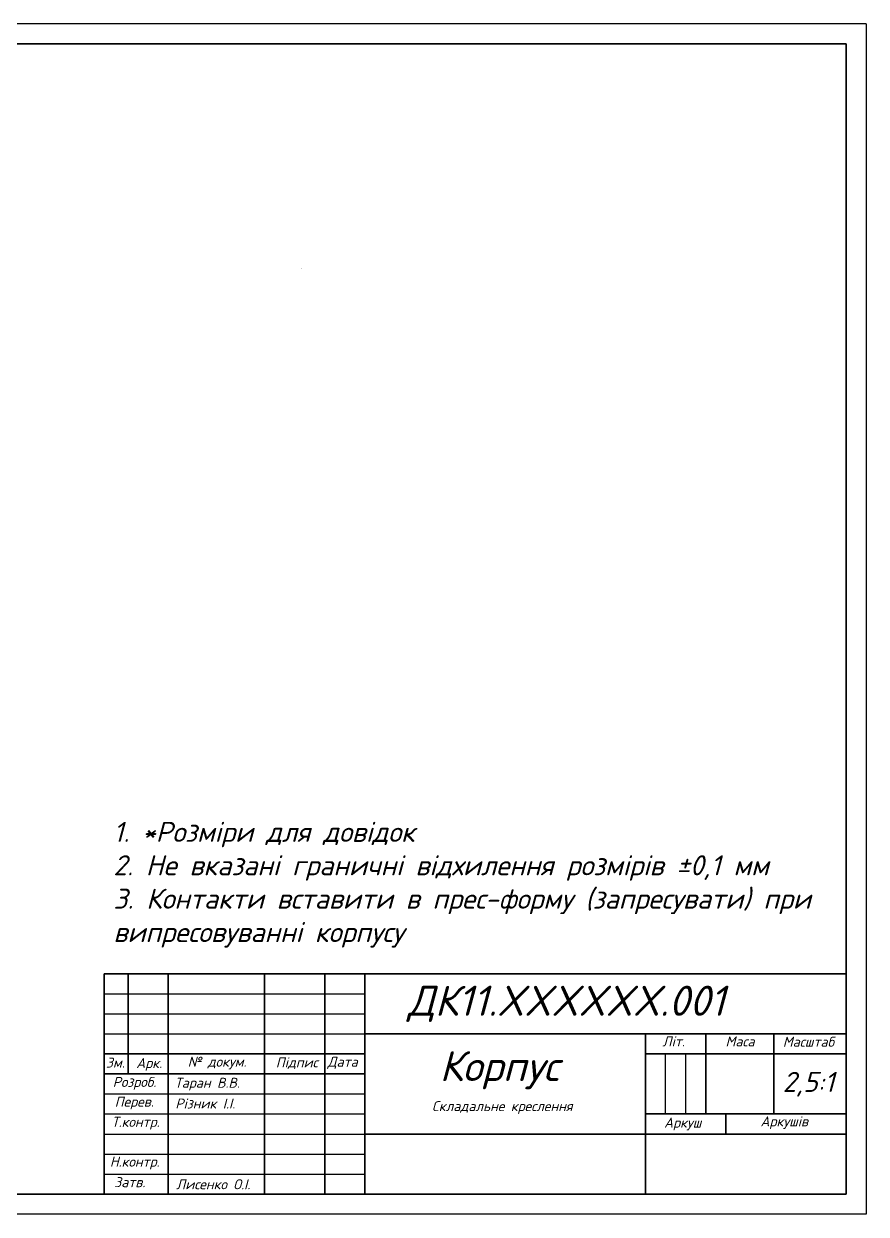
# Model space of a CAD drawing. Header units: millimetres. Extents: x 0 to 677, y 0 to 574.
# Drawn here: x 466.5 to 676.5, y 277 to 574 of the extents above; entities that cross this region are included whole.
import ezdxf

# ---------------------------------------------------------------- set-up
doc = ezdxf.new("R2010")
doc.units = ezdxf.units.MM
doc.layers.add('Layer1', color=7, linetype='Continuous', lineweight=35)
doc.layers.add('Mechanical15', color=56, linetype='Continuous')
doc.styles.add('ГОСТ', font='isocpeui.ttf')

msp = doc.modelspace()

# ---------------------------------------------------------------- linework, layer by layer
for p, q in [((676.53, 574.01), (676.53, 277.01)), ((486.53, 332.01), (551.53, 332.01)), ((486.53, 327.01), (551.53, 327.01)), ((486.53, 322.01), (551.53, 322.01)), ((626.53, 302.01), (626.53, 317.01)), ((631.53, 302.01), (631.53, 317.01)), ((486.53, 307.01), (551.53, 307.01)), ((486.53, 302.01), (551.53, 302.01)), ((486.53, 297.01), (551.53, 297.01)), ((486.53, 292.01), (551.53, 292.01)), ((486.53, 287.01), (551.53, 287.01))]:
    msp.add_line(p, q)
at = {"layer": 'Defpoints'}
for p, q in [((676.53, 574.01), (256.53, 574.01)), ((676.53, 277.01), (256.53, 277.01))]:
    msp.add_line(p, q, dxfattribs=at)
at = {"layer": 'Layer1'}
for p, q in [((671.53, 569.01), (276.53, 569.01)), ((671.53, 282.01), (671.53, 569.01)), ((486.53, 337.01), (671.53, 337.01)), ((486.53, 337.01), (486.53, 282.01)), ((492.53, 337.01), (492.53, 312.01)), ((502.53, 337.01), (502.53, 282.01)), ((526.53, 337.01), (526.53, 282.01)), ((541.53, 337.01), (541.53, 282.01)), ((551.53, 337.01), (551.53, 282.01)), ((551.53, 322.01), (671.53, 322.01)), ((621.53, 322.01), (621.53, 282.01)), ((636.53, 322.01), (636.53, 302.01)), ((653.53, 302.01), (653.53, 322.01)), ((486.53, 317.01), (551.53, 317.01)), ((621.53, 317.01), (671.53, 317.01)), ((486.53, 312.01), (551.53, 312.01)), ((621.53, 302.01), (671.53, 302.01)), ((641.53, 297.01), (641.53, 302.01)), ((551.53, 297.01), (671.53, 297.01)), ((671.53, 282.01), (276.53, 282.01))]:
    msp.add_line(p, q, dxfattribs=at)
at = {"layer": 'Mechanical15', "const_width": 0.05}
msp.add_lwpolyline([(535.68, 513.04, 1), (535.73, 513.04, 1)], format="xyb", close=True, dxfattribs=at)

# ---------------------------------------------------------------- texts
at = {"attachment_point": 1, "style": 'ГОСТ'}
for s, width, heights, insert, char_height in [('1. *Розміри для довідок\\P2. Не вказані граничні відхилення розмірів ±0,1 мм\\P3. Контакти вставити в прес-форму (запресувати) при випресовуванні корпусу ', 178.2298, [0], (488.85, 374.9), 5), ('ДК11.XXXXXX.001', 102.3946, [9.07], (562.22, 334.02), 7.5), ('Літ.', 5.1497, [0], (625.74, 321.37), 2.5), ('Маса', 5.1497, [0], (641.46, 321.37), 2.5), ('Масштаб', 5.1497, [0], (655.75, 321.28), 2.5), ('Зм.', 5.1497, [0], (486.99, 316.09), 2.5), ('Арк.', 5.1497, [0], (494.54, 315.97), 2.5), ('№ докум.', 15.6318, [0], (507.39, 316.31), 2.5), ('Підпис', 5.1497, [0], (529.35, 316.15), 2.5), ('Дата', 5.1497, [0], (542.24, 316.28), 2.5), ('\\pi16.106;{\\H3x;Корпус}\\P\\pi14.232;Складальне креслення', 64.4674, [0], (554.06, 317.72), 2.5), ('2,5:1', 5.1497, [4.37], (655.7, 312.52), 5), ('Розроб.', 5.1497, [0], (488.69, 311.26), 2.5), (' Таран В.В.', 21.0577, [0], (502.53, 311.04), 2.5), ('Перев.', 5.1497, [0], (489.19, 306.33), 2.5), ('Різник І.І.', 21.0577, [0], (504.29, 305.87), 2.5), ('Т.контр.', 5.1497, [0], (488.4, 301.3), 2.5), ('Аркуш', 5.1497, [0], (626.14, 301.11), 2.5), ('Аркушів', 5.1497, [0], (650.17, 301.42), 2.5), ('H.контр.', 5.1497, [0], (488, 291.37), 2.5), ('Затв.', 5.1497, [0], (489.05, 286.25), 2.5), ('Лисенко О.І.', 23.8661, [0], (504.5, 285.73), 2.5)]:
    msp.add_mtext_dynamic_manual_height_columns(s, width=width, gutter_width=12.5, heights=heights, dxfattribs=dict(at, insert=insert, char_height=char_height))

doc.saveas('drawing.dxf')
